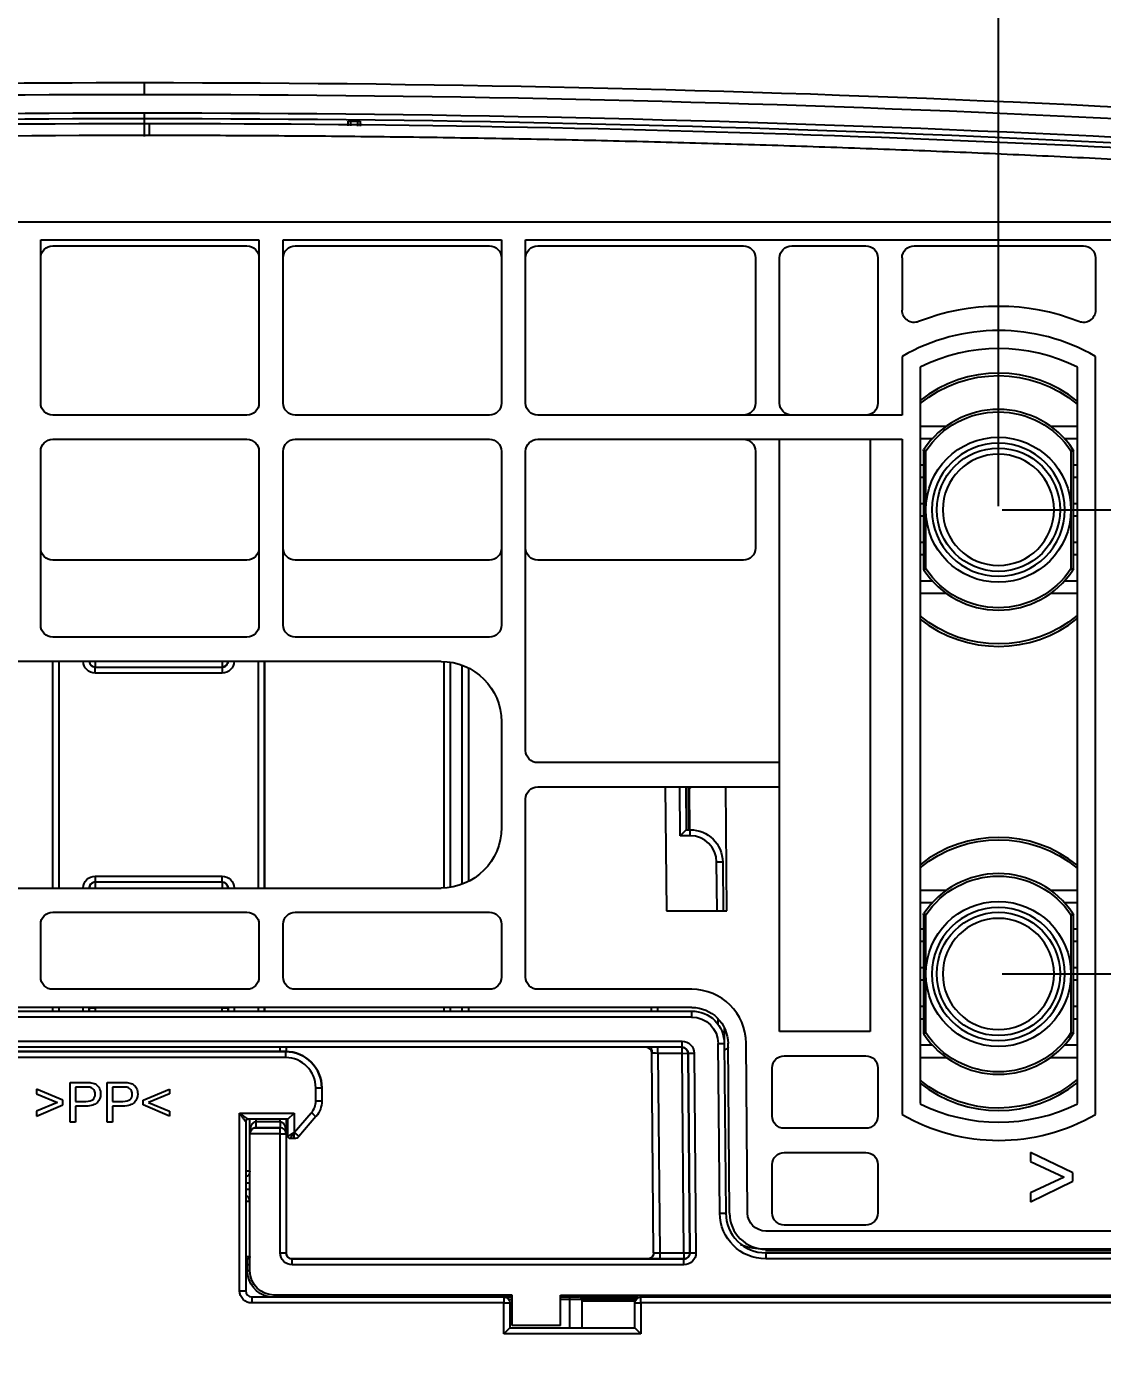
# Model space of a CAD drawing. Header units: millimetres. Extents: x 28 to 2363, y 8 to 1657.
# Drawn here: x 1882.9 to 1971.9, y 1267.2 to 1376.9 of the extents above; entities that cross this region are included whole.
import ezdxf

# ---------------------------------------------------------------- set-up
doc = ezdxf.new("R2010")
doc.units = ezdxf.units.MM
doc.layers.get('Defpoints').update_dxf_attribs({"linetype": 'CONTINUOUS'})
doc.layers.add('1LINE', color=7, linetype='CONTINUOUS')
doc.styles.add('Annotative', font='malgun.ttf')
doc.dimstyles.new('WOO', dxfattribs={"dimtxt": 20, "dimasz": 2, "dimexe": 1.25, "dimexo": 0.3, "dimgap": 1, "dimtad": 1, "dimdec": 1, "dimzin": 1, "dimdsep": 46, "dimtxsty": 'Annotative', "dimcen": 0, "dimclrd": 1, "dimclre": 1, "dimclrt": 2, "dimadec": 0, "dimazin": 0, "dimtfac": 1, "dimtdec": 1, "dimtofl": 0, "dimtmove": 0, "dimatfit": 3, "dimfxl": 0, "dimarcsym": 0})

# ---------------------------------------------------------------- blocks, each defined once
blk = doc.blocks.new('*D29')
at = {"layer": '1LINE', "color": 1, "lineweight": -2}
for p, q in [((1822.89, 1337.24), (1822.89, 1413.17)), ((1963.34, 1337.24), (1963.34, 1413.17)), ((1824.89, 1411.92), (1961.34, 1411.92))]:
    blk.add_line(p, q, dxfattribs=at)
at = {"layer": '1LINE', "color": 1}
for points in [[(1824.89, 1412.26), (1824.89, 1411.59), (1822.89, 1411.92)], [(1961.34, 1412.26), (1961.34, 1411.59), (1963.34, 1411.92)]]:
    blk.add_solid(points, dxfattribs=at)
at = {"layer": 'Defpoints', "color": 0}
for p in [(1963.34, 1411.92), (1822.89, 1336.94), (1963.34, 1336.94)]:
    blk.add_point(p, dxfattribs=at)
at = {"layer": '1LINE', "color": 2, "insert": (1893.12, 1423.31), "char_height": 20, "attachment_point": 5, "style": 'Annotative'}
blk.add_mtext('140', dxfattribs=at)
blk = doc.blocks.new('*D30')
at = {"layer": '1LINE', "color": 1, "lineweight": -2}
for p, q in [((1793.14, 1337.24), (1793.14, 1446.99)), ((1993.09, 1337.24), (1993.09, 1446.99)), ((1795.14, 1445.74), (1991.09, 1445.74))]:
    blk.add_line(p, q, dxfattribs=at)
at = {"layer": '1LINE', "color": 1}
for points in [[(1795.14, 1446.07), (1795.14, 1445.41), (1793.14, 1445.74)], [(1991.09, 1446.07), (1991.09, 1445.41), (1993.09, 1445.74)]]:
    blk.add_solid(points, dxfattribs=at)
at = {"layer": 'Defpoints', "color": 0}
for p in [(1993.09, 1445.74), (1793.14, 1336.94), (1993.09, 1336.94)]:
    blk.add_point(p, dxfattribs=at)
at = {"layer": '1LINE', "color": 2, "insert": (1893.12, 1457.07), "char_height": 20, "attachment_point": 5, "style": 'Annotative'}
blk.add_mtext('200', dxfattribs=at)
blk = doc.blocks.new('*D31')
at = {"layer": '1LINE', "color": 1, "lineweight": -2}
for p, q in [((1963.64, 1298.54), (2143.91, 1298.54)), ((2142.66, 1296.54), (2142.66, 849.16)), ((1892.99, 847.16), (2143.91, 847.16))]:
    blk.add_line(p, q, dxfattribs=at)
at = {"layer": '1LINE', "color": 1}
for points in [[(2142.33, 1296.54), (2142.99, 1296.54), (2142.66, 1298.54)], [(2142.33, 849.16), (2142.99, 849.16), (2142.66, 847.16)]]:
    blk.add_solid(points, dxfattribs=at)
at = {"layer": 'Defpoints', "color": 0}
for p in [(1963.34, 1298.54), (1892.69, 847.16), (2142.66, 847.16)]:
    blk.add_point(p, dxfattribs=at)
at = {"layer": '1LINE', "color": 2, "insert": (2131.27, 1072.85), "char_height": 20, "attachment_point": 5, "rotation": 90, "style": 'Annotative'}
blk.add_mtext('451', dxfattribs=at)
blk = doc.blocks.new('*D32')
at = {"layer": '1LINE', "color": 1, "lineweight": -2}
for p, q in [((1963.64, 1336.94), (2212.26, 1336.94)), ((2211.01, 1334.94), (2211.01, 849.16)), ((1892.99, 847.16), (2212.26, 847.16))]:
    blk.add_line(p, q, dxfattribs=at)
at = {"layer": '1LINE', "color": 1}
for points in [[(2210.68, 1334.94), (2211.35, 1334.94), (2211.01, 1336.94)], [(2210.68, 849.16), (2211.35, 849.16), (2211.01, 847.16)]]:
    blk.add_solid(points, dxfattribs=at)
at = {"layer": 'Defpoints', "color": 0}
for p in [(1963.34, 1336.94), (1892.69, 847.16), (2211.01, 847.16)]:
    blk.add_point(p, dxfattribs=at)
at = {"layer": '1LINE', "color": 2, "insert": (2199.68, 1092.05), "char_height": 20, "attachment_point": 5, "rotation": 90, "style": 'Annotative'}
blk.add_mtext('490', dxfattribs=at)

msp = doc.modelspace()

# ---------------------------------------------------------------- linework, layer by layer
at = {"layer": '1LINE', "linetype": 'Continuous'}
for p, q in [((1909.54, 1368.69), (1909.54, 1369.1)), ((1909.74, 1369.1), (1909.74, 1368.69)), ((1910.35, 1368.68), (1910.35, 1369.09)), ((1910.55, 1369.09), (1910.55, 1368.68)), ((1783.43, 1360.77), (2002.81, 1360.77)), ((1884.11, 1359.27), (1902.17, 1359.27)), ((1884.11, 1345.77), (1884.11, 1359.27)), ((1902.17, 1359.27), (1902.17, 1345.77)), ((1904.17, 1359.27), (1922.23, 1359.27)), ((1904.17, 1345.77), (1904.17, 1359.27)), ((1922.23, 1359.27), (1922.23, 1345.77)), ((1924.23, 1345.77), (1924.23, 1359.27)), ((1924.23, 1359.27), (2002.83, 1359.27)), ((1885.11, 1358.77), (1901.17, 1358.77)), ((1905.17, 1358.77), (1921.23, 1358.77)), ((1925.23, 1358.77), (1942.24, 1358.77)), ((1946.24, 1358.77), (1952.37, 1358.77)), ((1956.37, 1358.77), (1970.37, 1358.77)), ((1943.24, 1357.77), (1943.24, 1345.77)), ((1945.24, 1345.77), (1945.24, 1357.77)), ((1953.37, 1357.77), (1953.37, 1345.77)), ((1955.37, 1357.77), (1955.37, 1353.44)), ((1971.37, 1357.77), (1971.37, 1353.44)), ((1955.37, 1349.63), (1955.37, 1344.77)), ((1971.37, 1286.92), (1971.37, 1349.63)), ((1956.87, 1348.74), (1956.87, 1287.81)), ((1969.87, 1287.81), (1969.87, 1348.74)), ((1901.17, 1344.77), (1885.11, 1344.77)), ((1921.23, 1344.77), (1905.17, 1344.77)), ((1955.37, 1344.77), (1925.23, 1344.77)), ((1959.01, 1343.84), (1956.87, 1343.84)), ((1969.87, 1343.84), (1967.67, 1343.84)), ((1885.11, 1342.77), (1901.17, 1342.77)), ((1905.17, 1342.77), (1921.23, 1342.77)), ((1925.23, 1342.77), (1955.37, 1342.77)), ((1945.24, 1316.02), (1945.24, 1342.77)), ((1952.74, 1342.77), (1952.74, 1293.77)), ((1955.37, 1342.77), (1955.37, 1286.92)), ((1956.87, 1342.84), (1957.89, 1342.84)), ((1968.8, 1342.84), (1969.87, 1342.84)), ((1884.11, 1327.4), (1884.11, 1341.77)), ((1902.17, 1341.77), (1902.17, 1327.4)), ((1904.17, 1327.4), (1904.17, 1341.77)), ((1922.23, 1341.77), (1922.23, 1327.4)), ((1924.23, 1317.02), (1924.23, 1341.77)), ((1943.24, 1341.77), (1943.24, 1333.77)), ((1957.14, 1341.82), (1957.34, 1341.82)), ((1957.14, 1341.82), (1957.14, 1332.06)), ((1957.17, 1341.93), (1957.34, 1341.82)), ((1957.34, 1336.94), (1957.34, 1341.82)), ((1969.51, 1341.93), (1969.34, 1341.82)), ((1969.34, 1341.82), (1969.34, 1336.94)), ((1969.34, 1341.82), (1969.54, 1341.82)), ((1969.54, 1332.06), (1969.54, 1341.82)), ((1957.14, 1340.64), (1956.87, 1340.64)), ((1969.87, 1340.64), (1969.54, 1340.64)), ((1956.87, 1339.64), (1957.14, 1339.64)), ((1969.54, 1339.64), (1969.87, 1339.64)), ((1957.14, 1337.44), (1956.87, 1337.44)), ((1969.87, 1337.44), (1969.54, 1337.44)), ((1956.87, 1336.44), (1957.14, 1336.44)), ((1957.34, 1332.06), (1957.34, 1336.94)), ((1969.34, 1336.94), (1969.34, 1332.06)), ((1969.54, 1336.44), (1969.87, 1336.44)), ((1957.14, 1334.24), (1956.87, 1334.24)), ((1969.87, 1334.24), (1969.54, 1334.24)), ((1956.87, 1333.24), (1957.14, 1333.24)), ((1969.54, 1333.24), (1969.87, 1333.24)), ((1901.17, 1332.77), (1885.11, 1332.77)), ((1921.23, 1332.77), (1905.17, 1332.77)), ((1942.24, 1332.77), (1925.23, 1332.77)), ((1957.14, 1332.06), (1957.34, 1332.06)), ((1957.17, 1331.95), (1957.34, 1332.06)), ((1969.34, 1332.06), (1969.51, 1331.95)), ((1969.34, 1332.06), (1969.54, 1332.06)), ((1957.89, 1331.04), (1956.87, 1331.04)), ((1969.87, 1331.04), (1968.8, 1331.04)), ((1956.87, 1330.04), (1959.01, 1330.04)), ((1967.67, 1330.04), (1969.87, 1330.04)), ((1901.17, 1326.4), (1885.11, 1326.4)), ((1921.23, 1326.4), (1905.17, 1326.4)), ((1917.23, 1324.4), (1869.05, 1324.4)), ((1885.12, 1305.65), (1885.12, 1324.4)), ((1885.62, 1324.4), (1885.62, 1305.65)), ((1888.62, 1324.4), (1888.62, 1323.93)), ((1899.12, 1324.4), (1899.12, 1323.93)), ((1902.12, 1305.65), (1902.12, 1324.4)), ((1902.62, 1324.4), (1902.62, 1305.65)), ((1902.62, 1305.65), (1902.62, 1324.4)), ((1917.49, 1305.66), (1917.49, 1324.39)), ((1917.99, 1324.34), (1917.99, 1305.71)), ((1918.99, 1305.97), (1918.99, 1324.08)), ((1888.62, 1323.93), (1899.12, 1323.93)), ((1888.62, 1323.43), (1888.62, 1323.93)), ((1899.12, 1323.43), (1888.62, 1323.43)), ((1899.12, 1323.93), (1899.12, 1323.43)), ((1919.49, 1323.86), (1919.49, 1306.19)), ((1922.23, 1319.4), (1922.23, 1310.65)), ((1945.24, 1316.02), (1925.23, 1316.02)), ((1945.24, 1314.02), (1945.24, 1316.02)), ((1925.23, 1314.02), (1945.24, 1314.02)), ((1935.78, 1314.02), (1935.87, 1303.77)), ((1937.01, 1309.97), (1936.98, 1314.02)), ((1937.48, 1314.02), (1937.51, 1310.47)), ((1937.68, 1314.02), (1937.71, 1310.47)), ((1937.81, 1310.47), (1937.78, 1313.82)), ((1940.87, 1303.77), (1940.78, 1314.02)), ((1945.24, 1293.77), (1945.24, 1314.02)), ((1924.23, 1298.27), (1924.23, 1313.02)), ((1937.01, 1309.97), (1937.51, 1310.47)), ((1937.83, 1309.97), (1937.01, 1309.97)), ((1937.51, 1310.47), (1937.83, 1310.47)), ((1937.83, 1309.97), (1937.83, 1310.47)), ((1940.53, 1307.8), (1940.03, 1307.79)), ((1940.07, 1303.77), (1940.03, 1307.79)), ((1940.53, 1307.8), (1940.57, 1303.77)), ((1888.62, 1306.63), (1899.12, 1306.63)), ((1888.62, 1306.63), (1888.62, 1306.13)), ((1899.12, 1306.13), (1899.12, 1306.63)), ((1869.05, 1305.65), (1917.23, 1305.65)), ((1899.12, 1306.13), (1888.62, 1306.13)), ((1888.62, 1306.13), (1888.62, 1305.65)), ((1899.12, 1306.13), (1899.12, 1305.65)), ((1959.01, 1305.44), (1956.87, 1305.44)), ((1969.87, 1305.44), (1967.67, 1305.44)), ((1956.87, 1304.44), (1957.89, 1304.44)), ((1968.8, 1304.44), (1969.87, 1304.44)), ((1885.11, 1303.65), (1901.17, 1303.65)), ((1905.17, 1303.65), (1921.23, 1303.65)), ((1935.87, 1303.77), (1940.87, 1303.77)), ((1957.14, 1303.42), (1957.34, 1303.42)), ((1957.14, 1303.42), (1957.14, 1293.66)), ((1957.17, 1303.53), (1957.34, 1303.42)), ((1957.34, 1298.54), (1957.34, 1303.42)), ((1969.51, 1303.53), (1969.34, 1303.42)), ((1969.34, 1303.42), (1969.34, 1298.54)), ((1969.34, 1303.42), (1969.54, 1303.42)), ((1969.54, 1293.66), (1969.54, 1303.42)), ((1884.11, 1298.27), (1884.11, 1302.65)), ((1902.17, 1302.65), (1902.17, 1298.27)), ((1904.17, 1298.27), (1904.17, 1302.65)), ((1922.23, 1302.65), (1922.23, 1298.27)), ((1957.14, 1302.24), (1956.87, 1302.24)), ((1969.87, 1302.24), (1969.54, 1302.24)), ((1956.87, 1301.24), (1957.14, 1301.24)), ((1969.54, 1301.24), (1969.87, 1301.24)), ((1957.14, 1299.04), (1956.87, 1299.04)), ((1969.87, 1299.04), (1969.54, 1299.04)), ((1956.87, 1298.04), (1957.14, 1298.04)), ((1957.34, 1293.66), (1957.34, 1298.54)), ((1969.34, 1298.54), (1969.34, 1293.66)), ((1969.54, 1298.04), (1969.87, 1298.04)), ((1901.17, 1297.27), (1885.11, 1297.27)), ((1921.23, 1297.27), (1905.17, 1297.27)), ((1937.97, 1297.27), (1925.23, 1297.27)), ((1937.97, 1295.77), (1848.27, 1295.77)), ((1885.12, 1295.47), (1885.12, 1295.78)), ((1885.62, 1295.77), (1885.62, 1295.47)), ((1887.62, 1295.47), (1887.62, 1295.77)), ((1888.12, 1295.77), (1888.12, 1295.47)), ((1888.12, 1295.75), (1888.12, 1295.77)), ((1888.12, 1295.47), (1888.12, 1295.75)), ((1888.62, 1295.77), (1888.62, 1295.74)), ((1899.12, 1295.74), (1888.62, 1295.74)), ((1888.62, 1295.74), (1888.62, 1295.47)), ((1899.12, 1295.74), (1899.12, 1295.77)), ((1899.12, 1295.47), (1899.12, 1295.74)), ((1899.62, 1295.47), (1899.62, 1295.77)), ((1899.62, 1295.77), (1899.62, 1295.75)), ((1899.62, 1295.75), (1899.62, 1295.47)), ((1900.12, 1295.77), (1900.12, 1295.47)), ((1902.12, 1295.47), (1902.12, 1295.77)), ((1902.62, 1295.47), (1902.62, 1295.78)), ((1902.62, 1295.77), (1902.62, 1295.47)), ((1917.49, 1295.47), (1917.49, 1295.78)), ((1917.99, 1295.77), (1917.99, 1295.47)), ((1918.99, 1295.47), (1918.99, 1295.77)), ((1919.49, 1295.77), (1919.49, 1295.47)), ((1934.64, 1295.47), (1934.64, 1295.78)), ((1935.14, 1295.77), (1935.14, 1295.47)), ((1957.14, 1295.84), (1956.87, 1295.84)), ((1969.87, 1295.84), (1969.54, 1295.84)), ((1848.27, 1295.47), (1937.96, 1295.47)), ((1937.96, 1294.97), (1848.27, 1294.97)), ((1888.12, 1295.47), (1888.12, 1295.47)), ((1902.62, 1295.47), (1902.62, 1295.47)), ((1937.96, 1295.47), (1937.96, 1294.97)), ((1940.15, 1294.36), (1940.15, 1294.84)), ((1956.87, 1294.84), (1957.14, 1294.84)), ((1969.54, 1294.84), (1969.87, 1294.84)), ((1940.65, 1294.11), (1940.66, 1292.8)), ((1952.74, 1293.77), (1945.24, 1293.77)), ((1957.14, 1293.66), (1957.34, 1293.66)), ((1957.17, 1293.55), (1957.34, 1293.66)), ((1969.34, 1293.66), (1969.54, 1293.66)), ((1969.34, 1293.66), (1969.51, 1293.55)), ((1849.06, 1292.97), (1937.17, 1292.97)), ((1937.17, 1292.47), (1849.06, 1292.47)), ((1903.92, 1292.12), (1903.92, 1292.47)), ((1904.42, 1292.47), (1904.42, 1292.12)), ((1935.17, 1291.97), (1935.17, 1292.47)), ((1935.17, 1292.47), (1935.17, 1292.47)), ((1937.17, 1292.47), (1937.17, 1292.97)), ((1937.17, 1291.97), (1937.17, 1292.47)), ((1940.29, 1278.74), (1940.16, 1292.79)), ((1940.66, 1292.8), (1940.79, 1278.75)), ((1940.67, 1292.3), (1940.77, 1292.3)), ((1941.09, 1278.75), (1940.97, 1292.8)), ((1942.59, 1278.76), (1942.47, 1292.81)), ((1957.89, 1292.64), (1956.87, 1292.64)), ((1969.87, 1292.64), (1968.8, 1292.64)), ((1875.87, 1292.12), (1904.37, 1292.12)), ((1904.37, 1292.12), (1875.87, 1292.12)), ((1904.37, 1291.62), (1875.87, 1291.62)), ((1904.37, 1292.12), (1904.37, 1291.62)), ((1904.37, 1292.12), (1904.37, 1292.12)), ((1934.82, 1275.48), (1934.67, 1291.98)), ((1935.17, 1291.97), (1935.32, 1275.47)), ((1937.17, 1291.97), (1935.17, 1291.97)), ((1937.17, 1291.97), (1937.67, 1291.98)), ((1937.32, 1275.47), (1937.17, 1291.97)), ((1937.82, 1275.48), (1937.67, 1291.98)), ((1937.67, 1291.98), (1937.82, 1275.48)), ((1938.17, 1291.98), (1938.32, 1275.48)), ((1945.62, 1291.77), (1952.37, 1291.77)), ((1956.87, 1291.64), (1959.01, 1291.64)), ((1967.67, 1291.64), (1969.87, 1291.64)), ((1944.62, 1286.77), (1944.62, 1290.77)), ((1953.37, 1290.77), (1953.37, 1286.77)), ((1883.77, 1289.01), (1883.77, 1288.61)), ((1885.95, 1288.09), (1883.77, 1289.01)), ((1886.56, 1286.27), (1886.56, 1289.57)), ((1886.99, 1289.18), (1886.99, 1288)), ((1889.62, 1286.27), (1889.62, 1289.57)), ((1890.06, 1289.18), (1890.06, 1288)), ((1892.59, 1288.09), (1894.77, 1289.01)), ((1894.77, 1289.01), (1894.77, 1288.61)), ((1906.87, 1288.04), (1906.87, 1289.12)), ((1907.37, 1289.12), (1907.37, 1288.04)), ((1907.37, 1289.12), (1907.37, 1289.12)), ((1883.77, 1288.61), (1885.49, 1287.9)), ((1885.49, 1287.9), (1883.77, 1287.18)), ((1885.95, 1287.71), (1885.95, 1288.09)), ((1892.59, 1287.71), (1892.59, 1288.09)), ((1894.77, 1288.61), (1893.04, 1287.9)), ((1893.04, 1287.9), (1894.77, 1287.18)), ((1883.77, 1286.78), (1885.95, 1287.71)), ((1883.77, 1287.18), (1883.77, 1286.78)), ((1886.99, 1287.61), (1886.99, 1286.27)), ((1890.06, 1287.61), (1890.06, 1286.27)), ((1894.77, 1286.78), (1892.59, 1287.71)), ((1894.77, 1287.18), (1894.77, 1286.78)), ((1900.57, 1287.02), (1905.07, 1287.02)), ((1900.57, 1272.32), (1900.57, 1287.02)), ((1904.57, 1286.52), (1905.07, 1287.02)), ((1905.07, 1287.02), (1905.07, 1285.42)), ((1905.09, 1285.42), (1906.5, 1287.06)), ((1906.88, 1286.74), (1905.47, 1285.1)), ((1886.99, 1286.27), (1886.56, 1286.27)), ((1890.06, 1286.27), (1889.62, 1286.27)), ((1901.07, 1286.32), (1901.07, 1272.32)), ((1904.57, 1286.52), (1901.27, 1286.52)), ((1901.42, 1285.32), (1901.42, 1286.52)), ((1901.92, 1286.52), (1901.92, 1286.32)), ((1901.92, 1286.32), (1903.92, 1286.32)), ((1901.92, 1286.32), (1901.92, 1285.82)), ((1901.92, 1285.82), (1903.92, 1285.82)), ((1901.92, 1285.82), (1901.92, 1285.82)), ((1903.92, 1285.82), (1901.92, 1285.82)), ((1903.92, 1286.32), (1903.92, 1286.52)), ((1903.92, 1286.32), (1903.92, 1285.82)), ((1903.92, 1285.82), (1903.92, 1285.82)), ((1903.92, 1285.32), (1903.92, 1285.82)), ((1904.42, 1286.52), (1904.42, 1285.32)), ((1904.57, 1285.12), (1904.57, 1286.52)), ((1952.37, 1285.77), (1945.62, 1285.77)), ((1901.42, 1273.97), (1901.42, 1285.32)), ((1903.92, 1285.32), (1901.42, 1285.32)), ((1903.92, 1275.47), (1903.92, 1285.32)), ((1904.42, 1285.32), (1904.42, 1275.47)), ((1904.42, 1285.32), (1904.42, 1285.32)), ((1905.09, 1284.92), (1904.77, 1284.92)), ((1905.07, 1285.42), (1905.09, 1285.42)), ((1905.09, 1284.92), (1905.09, 1285.42)), ((1945.62, 1283.77), (1952.37, 1283.77)), ((1965.99, 1283.76), (1965.99, 1283.03)), ((1969.5, 1282.09), (1965.99, 1283.76)), ((1944.62, 1278.77), (1944.62, 1282.77)), ((1953.37, 1282.77), (1953.37, 1278.77)), ((1965.99, 1283.03), (1968.77, 1281.74)), ((1901.42, 1282.22), (1901.07, 1282.22)), ((1968.77, 1281.74), (1965.99, 1280.43)), ((1965.99, 1279.7), (1969.5, 1281.4)), ((1969.5, 1281.4), (1969.5, 1282.09)), ((1965.99, 1280.43), (1965.99, 1279.7)), ((1901.42, 1279.72), (1901.07, 1279.72)), ((2002.14, 1277.27), (1944.09, 1277.27)), ((1952.37, 1277.77), (1945.62, 1277.77)), ((2002.14, 1275.77), (1944.09, 1275.77)), ((1901.07, 1275.17), (1901.42, 1275.17)), ((1901.07, 1274.97), (1901.22, 1274.97)), ((1901.22, 1274.47), (1901.22, 1274.97)), ((1904.92, 1274.47), (1904.92, 1274.97)), ((1904.92, 1274.97), (1937.32, 1274.97)), ((1904.92, 1274.97), (1904.92, 1274.97)), ((1934.32, 1274.97), (1904.92, 1274.97)), ((1934.32, 1274.97), (1934.32, 1274.97)), ((1935.32, 1274.97), (1934.32, 1274.97)), ((1934.82, 1275.48), (1934.82, 1275.48)), ((1935.32, 1275.47), (1935.32, 1274.97)), ((1935.32, 1275.47), (1937.32, 1275.47)), ((1937.32, 1274.97), (1935.32, 1274.97)), ((1937.32, 1275.47), (1937.82, 1275.48)), ((1937.32, 1275.47), (1937.32, 1274.97)), ((1937.32, 1274.47), (1937.32, 1274.97)), ((1937.32, 1274.97), (1937.32, 1274.97)), ((1937.82, 1275.48), (1937.82, 1275.48)), ((1944.06, 1275.67), (1975.62, 1275.67)), ((1944.09, 1275.47), (1975.62, 1275.47)), ((1944.09, 1275.47), (1944.09, 1274.97)), ((1975.62, 1274.97), (1944.09, 1274.97)), ((1901.22, 1274.47), (1901.07, 1274.47)), ((1901.42, 1274.47), (1901.22, 1274.47)), ((1901.22, 1273.97), (1901.22, 1274.47)), ((1901.42, 1273.97), (1901.22, 1273.97)), ((1937.32, 1274.47), (1904.92, 1274.47)), ((1901.57, 1271.82), (1901.57, 1271.32)), ((1901.57, 1271.82), (1922.42, 1271.82)), ((1923.12, 1271.97), (1903.42, 1271.97)), ((1903.42, 1271.97), (1903.42, 1271.82)), ((1922.42, 1271.82), (1922.42, 1271.32)), ((1922.42, 1271.82), (1923.12, 1271.82)), ((1923.12, 1271.62), (1922.82, 1271.62)), ((1923.12, 1269.47), (1923.12, 1271.97)), ((1927.12, 1271.97), (1975.62, 1271.97)), ((1927.12, 1269.47), (1927.12, 1271.97)), ((1927.12, 1271.82), (1927.88, 1271.82)), ((1927.89, 1271.62), (1927.12, 1271.62)), ((1927.88, 1271.82), (1928.67, 1271.82)), ((1928.87, 1271.62), (1927.89, 1271.62)), ((1927.89, 1269.27), (1927.89, 1271.62)), ((1933.55, 1271.77), (1928.8, 1271.77)), ((1928.86, 1271.67), (1933.41, 1271.67)), ((1928.87, 1271.62), (1928.87, 1269.27)), ((1933.29, 1271.47), (1928.87, 1271.47)), ((1933.77, 1271.32), (1933.77, 1271.82)), ((1933.77, 1271.82), (1982.07, 1271.82)), ((1922.42, 1271.32), (1901.57, 1271.32)), ((1922.42, 1268.77), (1922.42, 1271.32)), ((1922.92, 1271.32), (1922.92, 1269.27)), ((1933.27, 1269.27), (1933.27, 1271.32)), ((1982.57, 1271.32), (1933.77, 1271.32)), ((1933.77, 1271.32), (1933.77, 1268.77)), ((1922.92, 1269.27), (1922.42, 1268.77)), ((1922.92, 1269.27), (1933.27, 1269.27)), ((1927.12, 1269.47), (1923.12, 1269.47)), ((1933.27, 1269.27), (1933.77, 1268.77)), ((1933.77, 1268.77), (1922.42, 1268.77))]:
    msp.add_line(p, q, dxfattribs=at)
for centre, radius in [((1963.34, 1336.94), 6), ((1963.34, 1336.94), 5.1), ((1963.34, 1298.54), 6), ((1963.34, 1298.54), 5.1)]:
    msp.add_circle(centre, radius, dxfattribs=at)
at = {"layer": '1LINE', "linetype": 'Continuous', "extrusion": (0, 0, -1)}
for centre, radius in [((-1963.34, 1336.94), 5.5), ((-1963.34, 1336.94), 4.6), ((-1963.34, 1298.54), 5.5), ((-1963.34, 1298.54), 4.6)]:
    msp.add_circle(centre, radius, dxfattribs=at)
at = {"layer": '1LINE', "linetype": 'Continuous', "extrusion": (6.12303e-17, -3.74928e-33, -1)}
for centre, radius, start, end in [((-1885.11, 1357.77), 1, 0, 90), ((-1901.17, 1357.77), 1, 90, 180), ((-1905.17, 1357.77), 1, 0, 90), ((-1921.23, 1357.77), 1, 90, 180), ((-1925.23, 1357.77), 1, 0, 90), ((-1942.24, 1357.77), 1, 90, 180), ((-1946.24, 1357.77), 1, 0, 90), ((-1952.37, 1357.77), 1, 90, 180), ((-1956.37, 1357.77), 1, 0, 90), ((-1970.37, 1357.77), 1, 90, 180), ((-1956.37, 1353.44), 1, 248.3817, 0), ((-1970.37, 1353.44), 1, 180, 291.6183), ((-1885.11, 1345.77), 1, 270, 0), ((-1901.17, 1345.77), 1, 180, 270), ((-1905.17, 1345.77), 1, 270, 0), ((-1921.23, 1345.77), 1, 180, 270), ((-1925.23, 1345.77), 1, 270, 0), ((-1942.24, 1345.77), 1, 180, 270), ((-1946.24, 1345.77), 1, 270, 0), ((-1952.37, 1345.77), 1, 180, 270), ((-1885.11, 1341.77), 1, 0, 90), ((-1901.17, 1341.77), 1, 90, 180), ((-1905.17, 1341.77), 1, 0, 90), ((-1921.23, 1341.77), 1, 90, 180), ((-1925.23, 1341.77), 1, 0, 90), ((-1942.24, 1341.77), 1, 90, 180), ((-1885.11, 1333.77), 1, 270, 0), ((-1901.17, 1333.77), 1, 180, 270), ((-1905.17, 1333.77), 1, 270, 0), ((-1921.23, 1333.77), 1, 180, 270), ((-1925.23, 1333.77), 1, 270, 0), ((-1942.24, 1333.77), 1, 180, 270), ((-1885.11, 1327.4), 1, 270, 0), ((-1901.17, 1327.4), 1, 180, 270), ((-1905.17, 1327.4), 1, 270, 0), ((-1921.23, 1327.4), 1, 180, 270), ((-1899.12, 1324.43), 0.5, 182.9969, 270), ((-1917.23, 1319.4), 5, 90, 180), ((-1925.23, 1317.02), 1, 270, 0), ((-1925.23, 1313.02), 1, 0, 90), ((-1917.23, 1310.65), 5, 180, 270), ((-1899.12, 1305.63), 0.5, 90, 177.2632), ((-1885.11, 1302.65), 1, 0, 90), ((-1901.17, 1302.65), 1, 90, 180), ((-1905.17, 1302.65), 1, 0, 90), ((-1921.23, 1302.65), 1, 90, 180), ((-1901.17, 1298.27), 1, 180, 270), ((-1921.23, 1298.27), 1, 180, 270), ((-1925.23, 1298.27), 1, 270, 0), ((-1945.62, 1290.77), 1, 0, 90), ((-1952.37, 1290.77), 1, 90, 180), ((-1945.62, 1286.77), 1, 270, 0), ((-1952.37, 1286.77), 1, 180, 270), ((-1945.62, 1282.77), 1, 0, 90), ((-1952.37, 1282.77), 1, 90, 180), ((-1945.62, 1278.77), 1, 270, 0), ((-1952.37, 1278.77), 1, 180, 270)]:
    msp.add_arc(centre, radius, start, end, dxfattribs=at)
at = {"layer": '1LINE', "linetype": 'Continuous'}
for centre, radius, start, end in [((1963.37, 1335.77), 18, 68.3817, 111.6183), ((1963.37, 1335.77), 16, 60, 120), ((1963.37, 1335.77), 14.5, 63.3669, 116.6331), ((1963.34, 1337.84), 10.4, 51.1421, 128.5053), ((1963.34, 1337.84), 7.4, 33.5573, 146.4427), ((1957.34, 1332.06), 0.2, 180, 213.5573), ((1963.34, 1336.04), 7.4, 213.5573, 326.4427), ((1963.34, 1336.04), 10.4, 231.4947, 308.8579), ((1888.62, 1324.43), 0.5, 182.9964, 270), ((1888.62, 1324.43), 0.5, 182.9964, 270), ((1937.83, 1307.77), 2.2, 0.5, 90), ((1963.34, 1299.44), 10.4, 51.1421, 128.5053), ((1963.34, 1299.44), 7.4, 33.5573, 146.4427), ((1888.62, 1305.63), 0.5, 90, 177.2632), ((1899.12, 1305.63), 0.5, 2.7368, 90), ((1937.97, 1292.77), 4.5, 0.4999, 90), ((1957.34, 1293.66), 0.2, 180, 213.5573), ((1963.34, 1297.64), 7.4, 213.5573, 326.4427), ((1963.34, 1297.64), 10.4, 231.4947, 308.8579), ((1963.37, 1300.77), 14.5, 243.3669, 296.6331), ((1963.37, 1300.77), 16, 240, 300), ((1900.92, 1279.72), 0.5, 0, 72.5416), ((1944.09, 1278.77), 3, 180.5, 270), ((1901.57, 1272.32), 0.5, 180, 270), ((1928.67, 1271.62), 0.2, 0, 90)]:
    msp.add_arc(centre, radius, start, end, dxfattribs=at)
at = {"layer": '1LINE', "linetype": 'Continuous', "extrusion": (0, 0, -1)}
for centre, radius, start, end in [((-1963.34, 1337.84), 10.2, 50.5948, 129.7694), ((-1963.34, 1337.84), 7.2, 33.5573, 146.4427), ((-1957.34, 1341.82), 0.2, 0, 33.5573), ((-1969.34, 1341.82), 0.2, 146.4427, 180), ((-1963.34, 1336.04), 7.2, 213.5573, 326.4427), ((-1969.34, 1332.06), 0.2, 180, 213.5573), ((-1963.34, 1336.04), 10.2, 230.2305, 309.4051), ((-1888.62, 1324.43), 1, 270, 358.5025), ((-1899.12, 1324.43), 1, 181.4975, 270), ((-1937.98, 1313.82), 0.2, 359.5, 90), ((-1937.83, 1307.77), 2.7, 90, 179.5), ((-1963.34, 1299.44), 10.2, 50.5948, 129.7694), ((-1888.62, 1305.63), 1, 1.3683, 90), ((-1899.12, 1305.63), 1, 90, 178.6317), ((-1963.34, 1299.44), 7.2, 33.5573, 146.4427), ((-1957.34, 1303.42), 0.2, 0, 33.5573), ((-1969.34, 1303.42), 0.2, 146.4427, 180), ((-1885.11, 1298.27), 1, 270, 0), ((-1905.17, 1298.27), 1, 270, 0), ((-1937.97, 1292.77), 3, 90, 179.5), ((-1937.96, 1292.77), 2.2, 90, 179.5), ((-1963.34, 1297.64), 7.2, 213.5573, 326.4427), ((-1969.34, 1293.66), 0.2, 180, 213.5573), ((-1940.77, 1292.5), 0.2, 179.5, 270), ((-1963.34, 1297.64), 10.2, 230.2305, 309.4051), ((-1900.92, 1282.22), 0.5, 180, 252.5416), ((-1944.09, 1278.77), 3.8, 270, 359.5), ((-1944.09, 1278.77), 1.5, 270, 359.5001), ((-1944.06, 1281.77), 6, 270, 290.0159), ((-1901.22, 1275.17), 0.2, 180, 270), ((-1903.42, 1273.97), 2.2, 282.24, 0), ((-1903.42, 1273.97), 2, 270, 0), ((-1922.42, 1271.32), 0.5, 90, 180), ((-1933.77, 1271.32), 0.5, 0, 90)]:
    msp.add_arc(centre, radius, start, end, dxfattribs=at)
at = {"layer": '1LINE', "linetype": 'Continuous', "extrusion": (-3.83778e-22, -6.26758e-06, 1)}
for centre, radius, start, end in [((1934.17, 1291.97, -0.01), 0.5, 0.5, 90), ((1937.17, 1291.97, -0.01), 0.5, 0.5, 90), ((1904.37, 1289.12, -0.01), 3, 0, 90), ((1904.37, 1289.12, -0.01), 2.5, 0, 90), ((1905.37, 1288.04, -0.01), 1.5, 319.3251, 359.9936), ((1901.27, 1286.32, -0.01), 0.2, 90, 180), ((1903.92, 1285.32, -0.01), 0.5, 0, 90), ((1904.92, 1275.47, -0.01), 0.5, 180.0187, 270), ((1937.32, 1275.47, -0.01), 0.5, 270, 0.4815)]:
    msp.add_arc(centre, radius, start, end, dxfattribs=at)
at = {"layer": '1LINE', "linetype": 'Continuous', "extrusion": (3.83778e-22, 6.26757e-06, -1)}
for centre, radius, start, end in [((-1937.17, 1291.97, 0.01), 1, 90, 179.5), ((-1937.17, 1291.97, 0.01), 0.5, 90, 179.5), ((-1904.37, 1289.12, 0.01), 3, 90, 180), ((-1905.37, 1288.04, 0.01), 2, 180.0047, 220.6749), ((-1904.77, 1285.12, 0.01), 0.2, 270, 359.9529), ((-1905.09, 1285.42, 0.01), 0.5, 220.689, 270), ((-1904.92, 1275.47, 0.01), 1, 270, 359.9905), ((-1934.32, 1275.47, 0.01), 0.5, 179.5162, 270), ((-1937.32, 1275.47, 0.01), 1, 179.5096, 270), ((-1937.32, 1275.47, 0.01), 0.5, 179.5174, 270), ((-1901.57, 1272.32, 0.01), 1, 270, 359.9905)]:
    msp.add_arc(centre, radius, start, end, dxfattribs=at)
at = {"layer": '1LINE', "linetype": 'Continuous'}
for centre, major_axis, ratio, start_param, end_param in [((1888.62, 1295.75), (0.5, 0), 0.026177, 3.141593, 4.71239), ((1899.12, 1295.75), (-0.5, 0), 0.026177, 1.570795, 3.141593), ((1940.16, 1292.79), (0.5, 0.004), 0.000006, 4.712389, 6.283185), ((1938.17, 1291.98), (-0.5, -0.004), 0.000006, 0, 1.570796), ((1906.87, 1289.12), (0.5, 0), 0.000006, 4.712389, 6.283185), ((1906.87, 1288.04), (0.5, 0), 0.000006, 4.712389, 6.283185), ((1906.5, 1287.06), (0.379, -0.326), 0.000005, 4.712393, 6.283189), ((1903.92, 1285.32), (0.5, 0), 0.000006, 4.712389, 6.283185), ((1905.09, 1285.42), (0.379, -0.326), 0.000005, 4.712393, 6.283189), ((1900.92, 1281.22), (-0.5, 0), 0.000006, 3.141593, 4.407675), ((1900.92, 1280.72), (-0.5, 0), 0.000006, 3.141593, 4.407675), ((1940.29, 1278.74), (0.5, 0.004), 0.000006, 4.712389, 6.283185), ((1903.92, 1275.47), (-0.5, 0), 0.000006, 1.570796, 3.141593), ((1938.32, 1275.48), (-0.5, -0.004), 0.000006, 0, 1.570796), ((1900.57, 1272.32), (0.5, 0), 0.000006, 4.712389, 6.283188), ((1927.88, 1271.62), (0, -0.2), 0.017452, 1.570796, 3.141593), ((1922.42, 1271.32), (0.5, 0), 0.000006, 4.712389, 6.283185), ((1933.77, 1271.32), (0.5, 0), 0.000006, 3.141593, 4.712389)]:
    msp.add_ellipse(centre, major_axis=major_axis, ratio=ratio, start_param=start_param, end_param=end_param, dxfattribs=at)
at = {"layer": '1LINE', "linetype": 'Continuous', "extrusion": (0, 0, -1)}
for centre, major_axis, ratio, start_param, end_param in [((1901.92, 1285.32), (0.354, 0.354), 0.999994, 3.926988, 5.497784), ((1904.92, 1275.47), (0, 0.5), 1, 3.141593, 4.712389), ((1934.32, 1275.47), (0, 0.5), 1, 1.56207, 3.141593)]:
    msp.add_ellipse(centre, major_axis=major_axis, ratio=ratio, start_param=start_param, end_param=end_param, dxfattribs=at)
at = {"layer": '1LINE', "linetype": 'Continuous'}
for points, degree in [([(1765.51, 1367.26), (1807.82, 1370.6), (1850.25, 1372.28), (1892.69, 1372.28)], 3), ([(1892.69, 1372.28), (1943.82, 1372.28), (1994.95, 1369.84), (2045.86, 1365)], 3), ([(1892.69, 1371.28), (1850.61, 1371.28), (1808.54, 1369.63), (1766.59, 1366.34)], 3), ([(2044.77, 1364.1), (1994.22, 1368.88), (1943.46, 1371.28), (1892.69, 1371.28)], 3), ([(1892.69, 1369.28), (1850.46, 1369.28), (1808.24, 1367.62), (1766.14, 1364.3)], 3), ([(1766.6, 1364.84), (1808.55, 1368.13), (1850.61, 1369.78), (1892.69, 1369.78)], 3), ([(1892.69, 1369.78), (1943.45, 1369.78), (1994.21, 1367.38), (2044.75, 1362.59)], 3), ([(2045.2, 1362.05), (1994.51, 1366.86), (1943.6, 1369.28), (1892.69, 1369.28)], 3), ([(1909.74, 1369.1), (1909.95, 1369.1), (1910.15, 1369.09), (1910.35, 1369.09)], 3), ([(1768.14, 1364.04), (1809.73, 1367.28), (1851.47, 1368.9), (1893.12, 1368.9)], 3), ([(1893.12, 1367.9), (1851.61, 1367.9), (1810.11, 1366.29), (1768.72, 1363.09)], 3), ([(1893.12, 1368.9), (1934.77, 1368.9), (1976.51, 1367.28), (2018.1, 1364.04)], 3), ([(1935.17, 1291.97), (1934.91, 1291.98), (1934.67, 1291.98), (1934.67, 1291.98)], 3), ([(1934.64, 1275.09), (1934.58, 1275.03), (1934.5, 1275.01)], 2), ([(1934.82, 1275.48), (1934.82, 1275.48), (1935.05, 1275.48), (1935.32, 1275.47)], 3)]:
    msp.add_open_spline(points, degree=degree, dxfattribs=at)
for points, degree, knots in [([(1892.69, 1371.28), (1892.69, 1371.39), (1892.69, 1371.51), (1892.69, 1371.72), (1892.69, 1371.82), (1892.69, 1371.99), (1892.69, 1372.07), (1892.69, 1372.19), (1892.69, 1372.23), (1892.69, 1372.27), (1892.69, 1372.28), (1892.69, 1372.28)], 3, [0, 0, 0, 0, 0.214211, 0.214211, 0.428422, 0.428422, 0.642634, 0.642634, 0.856845, 0.856845, 1, 1, 1, 1]), ([(1892.69, 1369.28), (1892.69, 1369.28), (1892.69, 1369.29), (1892.69, 1369.33), (1892.69, 1369.36), (1892.69, 1369.43), (1892.69, 1369.47), (1892.69, 1369.57), (1892.69, 1369.62), (1892.69, 1369.71), (1892.69, 1369.75), (1892.69, 1369.78)], 3, [0, 0, 0, 0, 0.215674, 0.215674, 0.431349, 0.431349, 0.647023, 0.647023, 0.862698, 0.862698, 1, 1, 1, 1]), ([(1892.69, 1367.82), (1892.69, 1368.2), (1892.69, 1368.58), (1892.69, 1369.08), (1892.69, 1369.22), (1892.69, 1369.28)], 3, [0, 0, 0, 0, 0.5, 0.5, 1, 1, 1, 1]), ([(1909.54, 1369.1), (1909.54, 1369.1), (1909.55, 1369.1), (1909.56, 1369.1), (1909.57, 1369.1), (1909.6, 1369.1), (1909.62, 1369.1), (1909.66, 1369.1), (1909.68, 1369.1), (1909.71, 1369.1), (1909.73, 1369.1), (1909.74, 1369.1)], 3, [0, 0, 0, 0, 0.215409, 0.215409, 0.43082, 0.43082, 0.646218, 0.646218, 0.861613, 0.861613, 1, 1, 1, 1]), ([(1910.35, 1369.09), (1910.37, 1369.09), (1910.4, 1369.09), (1910.44, 1369.09), (1910.46, 1369.09), (1910.49, 1369.09), (1910.51, 1369.09), (1910.53, 1369.09), (1910.54, 1369.09), (1910.55, 1369.09), (1910.55, 1369.09), (1910.55, 1369.09)], 3, [0, 0, 0, 0, 0.215434, 0.215434, 0.430866, 0.430866, 0.646311, 0.646311, 0.861759, 0.861759, 1, 1, 1, 1]), ([(1893.12, 1367.9), (1893.12, 1368.14), (1893.12, 1368.42), (1893.12, 1368.81), (1893.12, 1368.91), (1893.12, 1368.9)], 3, [0, 0, 0, 0, 0.5, 0.5, 1, 1, 1, 1]), ([(2017.52, 1363.09), (1986.45, 1365.49), (1955.34, 1366.7), (1924.22, 1367.9), (1893.12, 1367.9)], 2, [0, 0, 0, 0.5, 0.5, 1, 1, 1]), ([(1899.12, 1323.93), (1899.17, 1323.93), (1899.23, 1323.94), (1899.34, 1323.97), (1899.39, 1324), (1899.47, 1324.07), (1899.51, 1324.11), (1899.57, 1324.21), (1899.59, 1324.26), (1899.61, 1324.35), (1899.62, 1324.39), (1899.62, 1324.43)], 3, [0, 0, 0, 0, 0.21494, 0.21494, 0.429881, 0.429881, 0.644821, 0.644821, 0.859762, 0.859762, 1, 1, 1, 1]), ([(1888.62, 1306.13), (1888.56, 1306.13), (1888.51, 1306.12), (1888.4, 1306.08), (1888.35, 1306.05), (1888.26, 1305.98), (1888.22, 1305.94), (1888.16, 1305.84), (1888.14, 1305.79), (1888.12, 1305.7), (1888.12, 1305.66), (1888.12, 1305.63)], 3, [0, 0, 0, 0, 0.214941, 0.214941, 0.429882, 0.429882, 0.644823, 0.644823, 0.859763, 0.859763, 1, 1, 1, 1]), ([(1937.96, 1295.47), (1938.67, 1295.47), (1939.37, 1295.19), (1940.37, 1294.2), (1940.66, 1293.5), (1940.66, 1292.8)], 3, [0, 0, 0, 0, 0.5, 0.5, 1, 1, 1, 1]), ([(1934.61, 1292.4), (1934.61, 1292.39), (1934.61, 1292.35), (1934.64, 1292.26), (1934.68, 1292.13), (1934.68, 1292.03), (1934.68, 1291.98)], 3, [0, 0, 0, 0, 0.219785, 0.471277, 0.732283, 1, 1, 1, 1]), ([(1886.56, 1289.57), (1886.97, 1289.57), (1887.38, 1289.57), (1888.02, 1289.57), (1888.18, 1289.56), (1888.3, 1289.54)], 3, [0, 0, 0, 0, 0.654973, 0.654973, 1, 1, 1, 1]), ([(1888.3, 1289.54), (1888.46, 1289.51), (1888.6, 1289.46), (1888.81, 1289.31), (1888.9, 1289.2), (1889.04, 1288.93), (1889.07, 1288.78), (1889.07, 1288.33), (1888.98, 1288.1), (1888.62, 1287.71), (1888.3, 1287.61), (1887.55, 1287.61), (1887.27, 1287.61), (1886.99, 1287.61)], 3, [0, 0, 0, 0, 0.133876, 0.133876, 0.267753, 0.267753, 0.401968, 0.401968, 0.631656, 0.631656, 0.8613, 0.8613, 1, 1, 1, 1]), ([(1888.24, 1289.15), (1888.17, 1289.17), (1888.03, 1289.18), (1887.55, 1289.18), (1887.27, 1289.18), (1886.99, 1289.18)], 3, [0, 0, 0, 0, 0.412456, 0.412456, 1, 1, 1, 1]), ([(1886.99, 1288), (1887.28, 1288), (1887.56, 1288), (1888.12, 1288), (1888.32, 1288.05), (1888.56, 1288.26), (1888.62, 1288.41), (1888.62, 1288.74), (1888.59, 1288.86), (1888.45, 1289.05), (1888.35, 1289.12), (1888.24, 1289.15)], 3, [0, 0, 0, 0, 0.225007, 0.225007, 0.448231, 0.448231, 0.672351, 0.672351, 0.835709, 0.835709, 1, 1, 1, 1]), ([(1889.62, 1289.57), (1890.04, 1289.57), (1890.45, 1289.57), (1891.08, 1289.57), (1891.25, 1289.56), (1891.37, 1289.54)], 3, [0, 0, 0, 0, 0.654973, 0.654973, 1, 1, 1, 1]), ([(1891.37, 1289.54), (1891.53, 1289.51), (1891.66, 1289.46), (1891.88, 1289.31), (1891.97, 1289.2), (1892.1, 1288.93), (1892.14, 1288.78), (1892.14, 1288.33), (1892.05, 1288.1), (1891.69, 1287.71), (1891.37, 1287.61), (1890.62, 1287.61), (1890.34, 1287.61), (1890.06, 1287.61)], 3, [0, 0, 0, 0, 0.133876, 0.133876, 0.267753, 0.267753, 0.401968, 0.401968, 0.631656, 0.631656, 0.8613, 0.8613, 1, 1, 1, 1]), ([(1891.31, 1289.15), (1891.23, 1289.17), (1891.1, 1289.18), (1890.62, 1289.18), (1890.34, 1289.18), (1890.06, 1289.18)], 3, [0, 0, 0, 0, 0.412456, 0.412456, 1, 1, 1, 1]), ([(1890.06, 1288), (1890.34, 1288), (1890.63, 1288), (1891.19, 1288), (1891.39, 1288.05), (1891.63, 1288.26), (1891.69, 1288.41), (1891.69, 1288.74), (1891.65, 1288.86), (1891.51, 1289.05), (1891.42, 1289.12), (1891.31, 1289.15)], 3, [0, 0, 0, 0, 0.225007, 0.225007, 0.448231, 0.448231, 0.672351, 0.672351, 0.835709, 0.835709, 1, 1, 1, 1]), ([(1901.07, 1286.32), (1901.06, 1286.34), (1901.04, 1286.36), (1900.91, 1286.54), (1900.75, 1286.76), (1900.63, 1286.93), (1900.57, 1287.02)], 3, [0, 0, 0, 0, 0.18208, 0.415919, 0.693143, 1, 1, 1, 1]), ([(1900.57, 1287.02), (1900.66, 1286.96), (1900.83, 1286.84), (1901.05, 1286.68), (1901.23, 1286.55), (1901.25, 1286.53), (1901.27, 1286.52)], 3, [0, 0, 0, 0, 0.306855, 0.584078, 0.817937, 1, 1, 1, 1]), ([(1901.42, 1285.32), (1901.43, 1285.47), (1901.44, 1285.71), (1901.55, 1286.03), (1901.69, 1286.26), (1901.85, 1286.31), (1901.92, 1286.32)], 3, [0, 0, 0, 0, 0.374999, 0.61736, 0.844511, 1, 1, 1, 1]), ([(1901.92, 1285.82), (1901.85, 1285.82), (1901.69, 1285.79), (1901.55, 1285.67), (1901.44, 1285.52), (1901.43, 1285.4), (1901.42, 1285.32)], 3, [0, 0, 0, 0, 0.155461, 0.382635, 0.624894, 1, 1, 1, 1]), ([(1903.92, 1286.32), (1903.98, 1286.31), (1904.15, 1286.26), (1904.28, 1286.03), (1904.39, 1285.71), (1904.41, 1285.47), (1904.42, 1285.32)], 3, [0, 0, 0, 0, 0.15547, 0.382634, 0.624893, 1, 1, 1, 1]), ([(1904.42, 1285.32), (1904.41, 1285.4), (1904.39, 1285.52), (1904.28, 1285.67), (1904.15, 1285.79), (1903.98, 1285.82), (1903.92, 1285.82)], 3, [0, 0, 0, 0, 0.374999, 0.617361, 0.844502, 1, 1, 1, 1]), ([(1904.57, 1285.12), (1904.57, 1285.13), (1904.59, 1285.14), (1904.75, 1285.23), (1904.94, 1285.35), (1905.07, 1285.42)], 3, [0, 0, 0, 0, 0.227621, 0.47883, 1, 1, 1, 1]), ([(1904.77, 1284.92), (1904.77, 1284.92), (1904.8, 1284.98), (1904.91, 1285.16), (1904.99, 1285.29), (1905.07, 1285.42)], 3, [0, 0, 0, 0, 0.499277, 0.499277, 1, 1, 1, 1]), ([(1940.79, 1278.75), (1940.79, 1277.89), (1941.15, 1277.04), (1942.37, 1275.83), (1943.23, 1275.47), (1944.09, 1275.47)], 3, [0, 0, 0, 0, 0.5, 0.5, 1, 1, 1, 1]), ([(1934.82, 1275.48), (1934.82, 1275.43), (1934.8, 1275.33), (1934.74, 1275.2), (1934.67, 1275.12), (1934.64, 1275.09)], 3, [0, 0, 0, 0, 0.319406, 0.663712, 1, 1, 1, 1])]:
    msp.add_open_spline(points, degree=degree, knots=knots, dxfattribs=at)

# ---------------------------------------------------------------- dimensions: what is measured, and where the dimension line sits
at = {"layer": '1LINE'}
for base, p1, p2, picture, middle in [((1993.09, 1445.74), (1793.14, 1336.94), (1993.09, 1336.94), '*D30', (1893.12, 1457.07)), ((1963.34, 1411.92), (1822.89, 1336.94), (1963.34, 1336.94), '*D29', (1893.12, 1423.31))]:
    dim = msp.add_linear_dim(base=base, p1=p1, p2=p2, dimstyle='WOO', override={"dimdec": 0}, dxfattribs=at)
    dim.commit()
    dim.dimension.update_dxf_attribs({"geometry": picture, "text_midpoint": middle})
for base, p1, picture, middle in [((2211.01, 847.16), (1963.34, 1336.94), '*D32', (2199.68, 1092.05)), ((2142.66, 847.16), (1963.34, 1298.54), '*D31', (2131.27, 1072.85))]:
    dim = msp.add_linear_dim(base=base, p1=p1, p2=(1892.69, 847.16), angle=90, dimstyle='WOO', override={"dimdec": 0}, dxfattribs=at)
    dim.commit()
    dim.dimension.update_dxf_attribs({"geometry": picture, "text_midpoint": middle})

doc.saveas('drawing.dxf')
